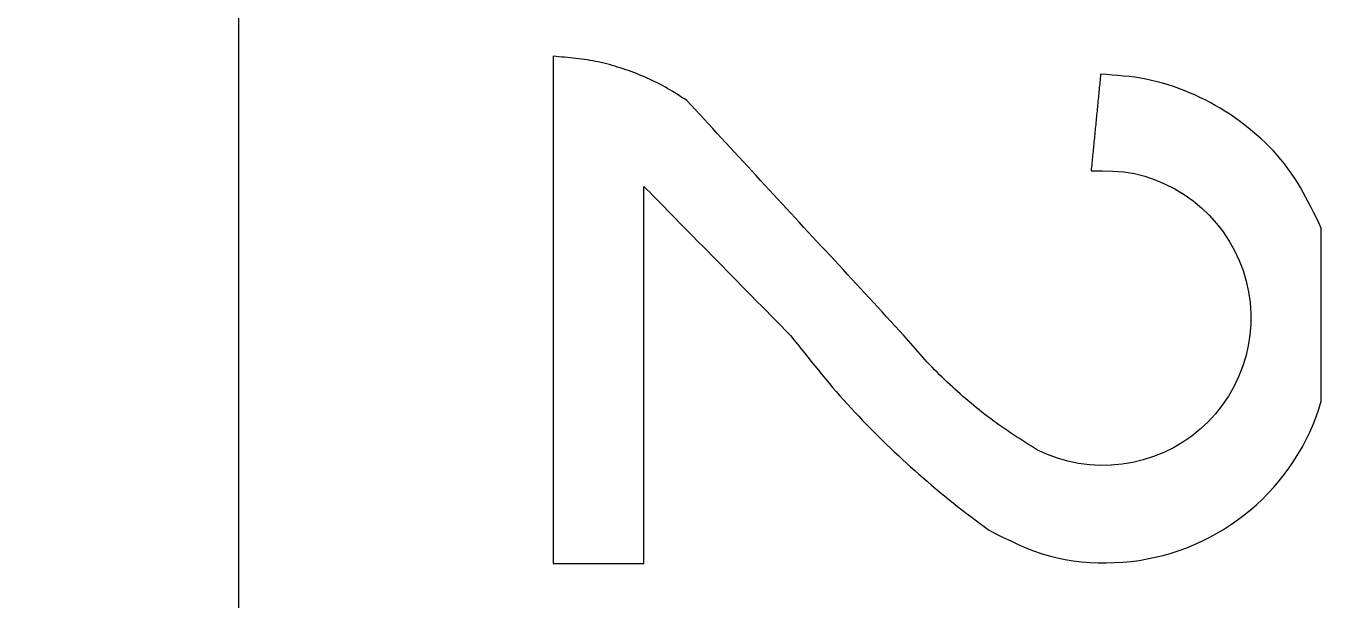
# Model space of a CAD drawing. Header units: millimetres. Extents: x 9328 to 11863, y 28633 to 29971.
# Drawn here: x 10189.888 to 10194.879, y 28812.934 to 28815.104 of the extents above; entities that cross this region are included whole.
import ezdxf

# ---------------------------------------------------------------- set-up
doc = ezdxf.new("R2010")
doc.units = ezdxf.units.MM
doc.linetypes.add('DASHED', pattern=[0])
doc.layers.add('dim_temp', color=161, linetype='Continuous', lineweight=9)
doc.layers.add('LP', color=7, linetype='Continuous', true_color=0xffffff)
doc.styles.add('_PUG_ERP', font='txt')
doc.dimstyles.new('_PUG_ERP', dxfattribs={"dimtxt": 8, "dimasz": 1.5, "dimexe": 0.5, "dimexo": 0.5, "dimgap": 0.5, "dimtad": 1, "dimtxsty": '_PUG_ERP', "dimblk": 'CLOSEDBLANK', "dimcen": 0, "dimclrd": 4, "dimclre": 4, "dimclrt": 3, "dimazin": 3, "dimtfac": 1, "dimtmove": 0, "dimatfit": 3, "dimldrblk": 'CLOSEDBLANK', "dimlwd": 9, "dimlwe": 9})

# ---------------------------------------------------------------- blocks, each defined once
blk = doc.blocks.new('*D1274')
at = {"layer": 'Defpoints', "color": 0}
for p in [(11099.4437, 28829.4611), (11104.4437, 28829.4611), (9349.4437, 28767.4611)]:
    blk.add_point(p, dxfattribs=at)
at = {"layer": 'dim_temp', "color": 4, "lineweight": 9}
blk.add_line((11099.9437, 28829.4611), (11117.5152, 28829.4611), dxfattribs=at)
at = {"layer": 'dim_temp', "color": 3, "lineweight": 18, "insert": (11111.2295, 28833.9611), "char_height": 8, "attachment_point": 5, "style": '_PUG_ERP'}
blk.add_mtext('62', dxfattribs=at)
blk = doc.blocks.new('_ClosedBlank')
blk = doc.blocks.new('*D1280')
at = {"layer": 'Defpoints', "color": 0}
for p in [(11099.4437, 28834.4611), (11099.4437, 28829.4611), (9349.4437, 28767.4611)]:
    blk.add_point(p, dxfattribs=at)
at = {"layer": 'dim_temp', "color": 4, "lineweight": 9}
blk.add_line((11099.4437, 28829.9611), (11099.4437, 28862.0087), dxfattribs=at)
at = {"layer": 'dim_temp', "color": 3, "lineweight": 18, "insert": (11094.9437, 28848.4849), "char_height": 8, "attachment_point": 5, "rotation": 90, "style": '_PUG_ERP'}
blk.add_mtext('1750', dxfattribs=at)

msp = doc.modelspace()

# ---------------------------------------------------------------- linework, layer by layer
at = {"layer": 'LP', "color": 5, "linetype": 'DASHED', "lineweight": 13, "ltscale": 1.77206}
msp.add_line((10190.6907, 28828.7141), (10190.6907, 28799.4611), dxfattribs=at)
at = {"layer": 'LP', "color": 155, "linetype": 'DASHED', "lineweight": 13, "ltscale": 1.77206}
for points in [[(10191.8823, 28814.9905), (10191.8823, 28814.9521), (10191.8823, 28814.9137), (10191.8823, 28814.8753), (10191.8823, 28814.837), (10191.8823, 28814.7986), (10191.8823, 28814.7602), (10191.8823, 28814.7218), (10191.8823, 28814.6834), (10191.8823, 28814.645), (10191.8823, 28814.6066), (10191.8823, 28814.5682), (10191.8823, 28814.5298), (10191.8823, 28814.4914), (10191.8823, 28814.4531), (10191.8823, 28814.4147), (10191.8823, 28814.3763), (10191.8823, 28814.3379), (10191.8823, 28814.2995), (10191.8823, 28814.2611), (10191.8823, 28814.2227), (10191.8823, 28814.1843), (10191.8823, 28814.1459), (10191.8823, 28814.1075), (10191.8823, 28814.0692), (10191.8823, 28814.0308), (10191.8823, 28813.9924), (10191.8823, 28813.954), (10191.8823, 28813.9156), (10191.8823, 28813.8772), (10191.8823, 28813.8388), (10191.8823, 28813.8004), (10191.8823, 28813.762), (10191.8823, 28813.7236), (10191.8823, 28813.6853), (10191.8823, 28813.6469), (10191.8823, 28813.6085), (10191.8823, 28813.5701), (10191.8823, 28813.5317), (10191.8823, 28813.4933), (10191.8823, 28813.4549), (10191.8823, 28813.4165), (10191.8823, 28813.3781), (10191.8823, 28813.3397), (10191.8823, 28813.3014), (10191.8823, 28813.263), (10191.8823, 28813.2246), (10191.8823, 28813.1862), (10191.8823, 28813.1478), (10191.8823, 28813.1094), (10191.8823, 28813.071)], [(10192.3882, 28814.8234), (10192.3791, 28814.8293), (10192.3701, 28814.8352), (10192.361, 28814.8411), (10192.3518, 28814.8469), (10192.3427, 28814.8526), (10192.3335, 28814.8583), (10192.3242, 28814.8638), (10192.3149, 28814.8693), (10192.3055, 28814.8746), (10192.296, 28814.8797), (10192.2864, 28814.8848), (10192.2768, 28814.8897), (10192.2671, 28814.8945), (10192.2574, 28814.8992), (10192.2476, 28814.9038), (10192.2377, 28814.9082), (10192.2278, 28814.9126), (10192.2178, 28814.9168), (10192.2078, 28814.9209), (10192.1978, 28814.9249), (10192.1877, 28814.9288), (10192.1775, 28814.9326), (10192.1674, 28814.9363), (10192.1572, 28814.9399), (10192.1469, 28814.9434), (10192.1366, 28814.9468), (10192.1263, 28814.95), (10192.116, 28814.9532), (10192.1056, 28814.9562), (10192.0952, 28814.959), (10192.0848, 28814.9618), (10192.0743, 28814.9644), (10192.0638, 28814.9668), (10192.0533, 28814.9691), (10192.0427, 28814.9713), (10192.0322, 28814.9733), (10192.0216, 28814.9751), (10192.0109, 28814.9768), (10192.0003, 28814.9784), (10191.9896, 28814.9799), (10191.9789, 28814.9813), (10191.9682, 28814.9825), (10191.9575, 28814.9837), (10191.9468, 28814.9848), (10191.9361, 28814.9859), (10191.9253, 28814.9869), (10191.9146, 28814.9878), (10191.9038, 28814.9887), (10191.8931, 28814.9896), (10191.8823, 28814.9905)], [(10192.3882, 28814.8234), (10192.3791, 28814.8293), (10192.3701, 28814.8352), (10192.361, 28814.8411), (10192.3518, 28814.8469), (10192.3427, 28814.8526), (10192.3335, 28814.8583), (10192.3242, 28814.8638), (10192.3149, 28814.8693), (10192.3055, 28814.8746), (10192.296, 28814.8797), (10192.2864, 28814.8848), (10192.2768, 28814.8897), (10192.2671, 28814.8945), (10192.2574, 28814.8992), (10192.2476, 28814.9038), (10192.2377, 28814.9082), (10192.2278, 28814.9126), (10192.2178, 28814.9168), (10192.2078, 28814.9209), (10192.1978, 28814.9249), (10192.1877, 28814.9288), (10192.1775, 28814.9326), (10192.1674, 28814.9363), (10192.1572, 28814.9399), (10192.1469, 28814.9434), (10192.1366, 28814.9468), (10192.1263, 28814.95), (10192.116, 28814.9532), (10192.1056, 28814.9562), (10192.0952, 28814.959), (10192.0848, 28814.9618), (10192.0743, 28814.9644), (10192.0638, 28814.9668), (10192.0533, 28814.9691), (10192.0427, 28814.9713), (10192.0322, 28814.9733), (10192.0216, 28814.9751), (10192.0109, 28814.9768), (10192.0003, 28814.9784), (10191.9896, 28814.9799), (10191.9789, 28814.9813), (10191.9682, 28814.9825), (10191.9575, 28814.9837), (10191.9468, 28814.9848), (10191.9361, 28814.9859), (10191.9253, 28814.9869), (10191.9146, 28814.9878), (10191.9038, 28814.9887), (10191.8931, 28814.9896), (10191.8823, 28814.9905)], [(10191.8823, 28814.9905), (10191.8823, 28814.9521), (10191.8823, 28814.9137), (10191.8823, 28814.8753), (10191.8823, 28814.837), (10191.8823, 28814.7986), (10191.8823, 28814.7602), (10191.8823, 28814.7218), (10191.8823, 28814.6834), (10191.8823, 28814.645), (10191.8823, 28814.6066), (10191.8823, 28814.5682), (10191.8823, 28814.5298), (10191.8823, 28814.4914), (10191.8823, 28814.4531), (10191.8823, 28814.4147), (10191.8823, 28814.3763), (10191.8823, 28814.3379), (10191.8823, 28814.2995), (10191.8823, 28814.2611), (10191.8823, 28814.2227), (10191.8823, 28814.1843), (10191.8823, 28814.1459), (10191.8823, 28814.1075), (10191.8823, 28814.0692), (10191.8823, 28814.0308), (10191.8823, 28813.9924), (10191.8823, 28813.954), (10191.8823, 28813.9156), (10191.8823, 28813.8772), (10191.8823, 28813.8388), (10191.8823, 28813.8004), (10191.8823, 28813.762), (10191.8823, 28813.7236), (10191.8823, 28813.6853), (10191.8823, 28813.6469), (10191.8823, 28813.6085), (10191.8823, 28813.5701), (10191.8823, 28813.5317), (10191.8823, 28813.4933), (10191.8823, 28813.4549), (10191.8823, 28813.4165), (10191.8823, 28813.3781), (10191.8823, 28813.3397), (10191.8823, 28813.3014), (10191.8823, 28813.263), (10191.8823, 28813.2246), (10191.8823, 28813.1862), (10191.8823, 28813.1478), (10191.8823, 28813.1094), (10191.8823, 28813.071)], [(10193.9554, 28814.9228), (10193.9547, 28814.9155), (10193.954, 28814.9081), (10193.9533, 28814.9008), (10193.9526, 28814.8935), (10193.9518, 28814.8862), (10193.9511, 28814.8789), (10193.9504, 28814.8716), (10193.9497, 28814.8642), (10193.9489, 28814.8569), (10193.9482, 28814.8496), (10193.9475, 28814.8423), (10193.9468, 28814.835), (10193.946, 28814.8277), (10193.9453, 28814.8203), (10193.9446, 28814.813), (10193.9439, 28814.8057), (10193.9432, 28814.7984), (10193.9424, 28814.7911), (10193.9417, 28814.7838), (10193.941, 28814.7764), (10193.9403, 28814.7691), (10193.9395, 28814.7618), (10193.9388, 28814.7545), (10193.9381, 28814.7472), (10193.9374, 28814.7399), (10193.9367, 28814.7325), (10193.9359, 28814.7252), (10193.9352, 28814.7179), (10193.9345, 28814.7106), (10193.9338, 28814.7033), (10193.933, 28814.696), (10193.9323, 28814.6886), (10193.9316, 28814.6813), (10193.9309, 28814.674), (10193.9302, 28814.6667), (10193.9294, 28814.6594), (10193.9287, 28814.6521), (10193.928, 28814.6447), (10193.9273, 28814.6374), (10193.9265, 28814.6301), (10193.9258, 28814.6228), (10193.9251, 28814.6155), (10193.9244, 28814.6082), (10193.9236, 28814.6008), (10193.9229, 28814.5935), (10193.9222, 28814.5862), (10193.9215, 28814.5789), (10193.9208, 28814.5716), (10193.92, 28814.5643), (10193.9193, 28814.5569)], [(10193.9554, 28814.9228), (10193.9547, 28814.9155), (10193.954, 28814.9081), (10193.9533, 28814.9008), (10193.9526, 28814.8935), (10193.9518, 28814.8862), (10193.9511, 28814.8789), (10193.9504, 28814.8716), (10193.9497, 28814.8642), (10193.9489, 28814.8569), (10193.9482, 28814.8496), (10193.9475, 28814.8423), (10193.9468, 28814.835), (10193.946, 28814.8277), (10193.9453, 28814.8203), (10193.9446, 28814.813), (10193.9439, 28814.8057), (10193.9432, 28814.7984), (10193.9424, 28814.7911), (10193.9417, 28814.7838), (10193.941, 28814.7764), (10193.9403, 28814.7691), (10193.9395, 28814.7618), (10193.9388, 28814.7545), (10193.9381, 28814.7472), (10193.9374, 28814.7399), (10193.9367, 28814.7325), (10193.9359, 28814.7252), (10193.9352, 28814.7179), (10193.9345, 28814.7106), (10193.9338, 28814.7033), (10193.933, 28814.696), (10193.9323, 28814.6886), (10193.9316, 28814.6813), (10193.9309, 28814.674), (10193.9302, 28814.6667), (10193.9294, 28814.6594), (10193.9287, 28814.6521), (10193.928, 28814.6447), (10193.9273, 28814.6374), (10193.9265, 28814.6301), (10193.9258, 28814.6228), (10193.9251, 28814.6155), (10193.9244, 28814.6082), (10193.9236, 28814.6008), (10193.9229, 28814.5935), (10193.9222, 28814.5862), (10193.9215, 28814.5789), (10193.9208, 28814.5716), (10193.92, 28814.5643), (10193.9193, 28814.5569)], [(10194.791, 28814.34), (10194.7816, 28814.3596), (10194.7722, 28814.3791), (10194.7626, 28814.3986), (10194.7529, 28814.418), (10194.743, 28814.4373), (10194.7329, 28814.4564), (10194.7225, 28814.4753), (10194.7118, 28814.494), (10194.7007, 28814.5124), (10194.6891, 28814.5305), (10194.6771, 28814.5484), (10194.6646, 28814.5659), (10194.6515, 28814.583), (10194.6379, 28814.5997), (10194.6238, 28814.6161), (10194.6093, 28814.6321), (10194.5943, 28814.6478), (10194.579, 28814.663), (10194.5632, 28814.6779), (10194.5471, 28814.6924), (10194.5306, 28814.7065), (10194.5139, 28814.7202), (10194.4968, 28814.7335), (10194.4795, 28814.7465), (10194.4619, 28814.759), (10194.444, 28814.7711), (10194.4259, 28814.7828), (10194.4075, 28814.7941), (10194.3888, 28814.8049), (10194.3699, 28814.8154), (10194.3508, 28814.8254), (10194.3314, 28814.8349), (10194.3118, 28814.8441), (10194.292, 28814.8528), (10194.2719, 28814.861), (10194.2517, 28814.8687), (10194.2313, 28814.8759), (10194.2107, 28814.8826), (10194.19, 28814.8888), (10194.1691, 28814.8944), (10194.1481, 28814.8994), (10194.127, 28814.9039), (10194.1058, 28814.9077), (10194.0845, 28814.911), (10194.0631, 28814.9137), (10194.0416, 28814.916), (10194.0201, 28814.918), (10193.9986, 28814.9197), (10193.977, 28814.9213), (10193.9554, 28814.9228)], [(10194.791, 28814.34), (10194.7816, 28814.3596), (10194.7722, 28814.3791), (10194.7626, 28814.3986), (10194.7529, 28814.418), (10194.743, 28814.4373), (10194.7329, 28814.4564), (10194.7225, 28814.4753), (10194.7118, 28814.494), (10194.7007, 28814.5124), (10194.6891, 28814.5305), (10194.6771, 28814.5484), (10194.6646, 28814.5659), (10194.6515, 28814.583), (10194.6379, 28814.5997), (10194.6238, 28814.6161), (10194.6093, 28814.6321), (10194.5943, 28814.6478), (10194.579, 28814.663), (10194.5632, 28814.6779), (10194.5471, 28814.6924), (10194.5306, 28814.7065), (10194.5139, 28814.7202), (10194.4968, 28814.7335), (10194.4795, 28814.7465), (10194.4619, 28814.759), (10194.444, 28814.7711), (10194.4259, 28814.7828), (10194.4075, 28814.7941), (10194.3888, 28814.8049), (10194.3699, 28814.8154), (10194.3508, 28814.8254), (10194.3314, 28814.8349), (10194.3118, 28814.8441), (10194.292, 28814.8528), (10194.2719, 28814.861), (10194.2517, 28814.8687), (10194.2313, 28814.8759), (10194.2107, 28814.8826), (10194.19, 28814.8888), (10194.1691, 28814.8944), (10194.1481, 28814.8994), (10194.127, 28814.9039), (10194.1058, 28814.9077), (10194.0845, 28814.911), (10194.0631, 28814.9137), (10194.0416, 28814.916), (10194.0201, 28814.918), (10193.9986, 28814.9197), (10193.977, 28814.9213), (10193.9554, 28814.9228)], [(10193.2102, 28813.9337), (10193.1938, 28813.9515), (10193.1773, 28813.9693), (10193.1609, 28813.9871), (10193.1444, 28814.0049), (10193.128, 28814.0227), (10193.1115, 28814.0405), (10193.0951, 28814.0583), (10193.0786, 28814.0761), (10193.0622, 28814.0939), (10193.0457, 28814.1117), (10193.0293, 28814.1295), (10193.0128, 28814.1473), (10192.9964, 28814.1651), (10192.9799, 28814.1829), (10192.9635, 28814.2007), (10192.9471, 28814.2185), (10192.9306, 28814.2363), (10192.9142, 28814.2541), (10192.8977, 28814.2719), (10192.8813, 28814.2897), (10192.8648, 28814.3075), (10192.8484, 28814.3253), (10192.8319, 28814.3431), (10192.8155, 28814.3609), (10192.7991, 28814.3787), (10192.7826, 28814.3965), (10192.7662, 28814.4143), (10192.7497, 28814.4321), (10192.7333, 28814.4499), (10192.7169, 28814.4677), (10192.7004, 28814.4854), (10192.684, 28814.5032), (10192.6675, 28814.521), (10192.6511, 28814.5388), (10192.6347, 28814.5566), (10192.6182, 28814.5744), (10192.6018, 28814.5922), (10192.5854, 28814.61), (10192.5689, 28814.6278), (10192.5525, 28814.6456), (10192.5361, 28814.6634), (10192.5196, 28814.6811), (10192.5032, 28814.6989), (10192.4868, 28814.7167), (10192.4703, 28814.7345), (10192.4539, 28814.7523), (10192.4375, 28814.7701), (10192.421, 28814.7878), (10192.4046, 28814.8056), (10192.3882, 28814.8234)], [(10193.2102, 28813.9337), (10193.1938, 28813.9515), (10193.1773, 28813.9693), (10193.1609, 28813.9871), (10193.1444, 28814.0049), (10193.128, 28814.0227), (10193.1115, 28814.0405), (10193.0951, 28814.0583), (10193.0786, 28814.0761), (10193.0622, 28814.0939), (10193.0457, 28814.1117), (10193.0293, 28814.1295), (10193.0128, 28814.1473), (10192.9964, 28814.1651), (10192.9799, 28814.1829), (10192.9635, 28814.2007), (10192.9471, 28814.2185), (10192.9306, 28814.2363), (10192.9142, 28814.2541), (10192.8977, 28814.2719), (10192.8813, 28814.2897), (10192.8648, 28814.3075), (10192.8484, 28814.3253), (10192.8319, 28814.3431), (10192.8155, 28814.3609), (10192.7991, 28814.3787), (10192.7826, 28814.3965), (10192.7662, 28814.4143), (10192.7497, 28814.4321), (10192.7333, 28814.4499), (10192.7169, 28814.4677), (10192.7004, 28814.4854), (10192.684, 28814.5032), (10192.6675, 28814.521), (10192.6511, 28814.5388), (10192.6347, 28814.5566), (10192.6182, 28814.5744), (10192.6018, 28814.5922), (10192.5854, 28814.61), (10192.5689, 28814.6278), (10192.5525, 28814.6456), (10192.5361, 28814.6634), (10192.5196, 28814.6811), (10192.5032, 28814.6989), (10192.4868, 28814.7167), (10192.4703, 28814.7345), (10192.4539, 28814.7523), (10192.4375, 28814.7701), (10192.421, 28814.7878), (10192.4046, 28814.8056), (10192.3882, 28814.8234)], [(10193.9193, 28814.5569), (10193.9606, 28814.5569), (10194.0018, 28814.5559), (10194.0427, 28814.5528), (10194.0832, 28814.5465), (10194.123, 28814.5365), (10194.162, 28814.5233), (10194.2, 28814.5071), (10194.2367, 28814.4884), (10194.2719, 28814.4671), (10194.3054, 28814.4434), (10194.3371, 28814.4172), (10194.3668, 28814.3887), (10194.3943, 28814.358), (10194.4195, 28814.3255), (10194.4423, 28814.2911), (10194.4624, 28814.2551), (10194.4799, 28814.2178), (10194.4945, 28814.1793), (10194.5063, 28814.1398), (10194.5151, 28814.0995), (10194.521, 28814.0587), (10194.5238, 28814.0176), (10194.5235, 28813.9763), (10194.5203, 28813.9352), (10194.514, 28813.8945), (10194.5047, 28813.8543), (10194.4925, 28813.815), (10194.4774, 28813.7766), (10194.4595, 28813.7395), (10194.4389, 28813.7037), (10194.4158, 28813.6696), (10194.3903, 28813.6374), (10194.3624, 28813.6071), (10194.3324, 28813.5789), (10194.3004, 28813.553), (10194.2666, 28813.5296), (10194.2311, 28813.5087), (10194.1942, 28813.4904), (10194.1561, 28813.475), (10194.1169, 28813.4624), (10194.0769, 28813.4527), (10194.0363, 28813.446), (10193.9953, 28813.4423), (10193.9541, 28813.4416), (10193.9129, 28813.4438), (10193.872, 28813.449), (10193.8316, 28813.4573), (10193.7922, 28813.469), (10193.7538, 28813.4837), (10193.7161, 28813.5001)], [(10193.9193, 28814.5569), (10193.9606, 28814.5569), (10194.0018, 28814.5559), (10194.0427, 28814.5528), (10194.0832, 28814.5465), (10194.123, 28814.5365), (10194.162, 28814.5233), (10194.2, 28814.5071), (10194.2367, 28814.4884), (10194.2719, 28814.4671), (10194.3054, 28814.4434), (10194.3371, 28814.4172), (10194.3668, 28814.3887), (10194.3943, 28814.358), (10194.4195, 28814.3255), (10194.4423, 28814.2911), (10194.4624, 28814.2551), (10194.4799, 28814.2178), (10194.4945, 28814.1793), (10194.5063, 28814.1398), (10194.5151, 28814.0995), (10194.521, 28814.0587), (10194.5238, 28814.0176), (10194.5235, 28813.9763), (10194.5203, 28813.9352), (10194.514, 28813.8945), (10194.5047, 28813.8543), (10194.4925, 28813.815), (10194.4774, 28813.7766), (10194.4595, 28813.7395), (10194.4389, 28813.7037), (10194.4158, 28813.6696), (10194.3903, 28813.6374), (10194.3624, 28813.6071), (10194.3324, 28813.5789), (10194.3004, 28813.553), (10194.2666, 28813.5296), (10194.2311, 28813.5087), (10194.1942, 28813.4904), (10194.1561, 28813.475), (10194.1169, 28813.4624), (10194.0769, 28813.4527), (10194.0363, 28813.446), (10193.9953, 28813.4423), (10193.9541, 28813.4416), (10193.9129, 28813.4438), (10193.872, 28813.449), (10193.8316, 28813.4573), (10193.7922, 28813.469), (10193.7538, 28813.4837), (10193.7161, 28813.5001)], [(10192.2256, 28814.4982), (10192.2367, 28814.4869), (10192.2478, 28814.4757), (10192.2589, 28814.4644), (10192.27, 28814.4531), (10192.2811, 28814.4418), (10192.2922, 28814.4305), (10192.3033, 28814.4192), (10192.3144, 28814.4079), (10192.3255, 28814.3967), (10192.3366, 28814.3854), (10192.3477, 28814.3741), (10192.3588, 28814.3628), (10192.3699, 28814.3515), (10192.3811, 28814.3402), (10192.3922, 28814.3289), (10192.4033, 28814.3177), (10192.4144, 28814.3064), (10192.4255, 28814.2951), (10192.4366, 28814.2838), (10192.4477, 28814.2725), (10192.4588, 28814.2612), (10192.4699, 28814.2499), (10192.481, 28814.2386), (10192.4921, 28814.2273), (10192.5033, 28814.216), (10192.5144, 28814.2048), (10192.5255, 28814.1935), (10192.5366, 28814.1822), (10192.5477, 28814.1709), (10192.5588, 28814.1596), (10192.5699, 28814.1483), (10192.581, 28814.137), (10192.5922, 28814.1257), (10192.6033, 28814.1144), (10192.6144, 28814.1031), (10192.6255, 28814.0918), (10192.6366, 28814.0805), (10192.6477, 28814.0692), (10192.6588, 28814.0579), (10192.67, 28814.0466), (10192.6811, 28814.0353), (10192.6922, 28814.024), (10192.7033, 28814.0127), (10192.7144, 28814.0014), (10192.7255, 28813.9901), (10192.7367, 28813.9789), (10192.7478, 28813.9676), (10192.7589, 28813.9563), (10192.77, 28813.945), (10192.7811, 28813.9337)], [(10192.2256, 28813.071), (10192.2256, 28813.0996), (10192.2256, 28813.1281), (10192.2256, 28813.1566), (10192.2256, 28813.1852), (10192.2256, 28813.2137), (10192.2256, 28813.2423), (10192.2256, 28813.2708), (10192.2256, 28813.2994), (10192.2256, 28813.3279), (10192.2256, 28813.3565), (10192.2256, 28813.385), (10192.2256, 28813.4135), (10192.2256, 28813.4421), (10192.2256, 28813.4706), (10192.2256, 28813.4992), (10192.2256, 28813.5277), (10192.2256, 28813.5563), (10192.2256, 28813.5848), (10192.2256, 28813.6133), (10192.2256, 28813.6419), (10192.2256, 28813.6704), (10192.2256, 28813.699), (10192.2256, 28813.7275), (10192.2256, 28813.7561), (10192.2256, 28813.7846), (10192.2256, 28813.8132), (10192.2256, 28813.8417), (10192.2256, 28813.8702), (10192.2256, 28813.8988), (10192.2256, 28813.9273), (10192.2256, 28813.9559), (10192.2256, 28813.9844), (10192.2256, 28814.013), (10192.2256, 28814.0415), (10192.2256, 28814.0701), (10192.2256, 28814.0986), (10192.2256, 28814.1271), (10192.2256, 28814.1557), (10192.2256, 28814.1842), (10192.2256, 28814.2128), (10192.2256, 28814.2413), (10192.2256, 28814.2699), (10192.2256, 28814.2984), (10192.2256, 28814.327), (10192.2256, 28814.3555), (10192.2256, 28814.384), (10192.2256, 28814.4126), (10192.2256, 28814.4411), (10192.2256, 28814.4697), (10192.2256, 28814.4982)], [(10192.2256, 28813.071), (10192.2256, 28813.0996), (10192.2256, 28813.1281), (10192.2256, 28813.1566), (10192.2256, 28813.1852), (10192.2256, 28813.2137), (10192.2256, 28813.2423), (10192.2256, 28813.2708), (10192.2256, 28813.2994), (10192.2256, 28813.3279), (10192.2256, 28813.3565), (10192.2256, 28813.385), (10192.2256, 28813.4135), (10192.2256, 28813.4421), (10192.2256, 28813.4706), (10192.2256, 28813.4992), (10192.2256, 28813.5277), (10192.2256, 28813.5563), (10192.2256, 28813.5848), (10192.2256, 28813.6133), (10192.2256, 28813.6419), (10192.2256, 28813.6704), (10192.2256, 28813.699), (10192.2256, 28813.7275), (10192.2256, 28813.7561), (10192.2256, 28813.7846), (10192.2256, 28813.8132), (10192.2256, 28813.8417), (10192.2256, 28813.8702), (10192.2256, 28813.8988), (10192.2256, 28813.9273), (10192.2256, 28813.9559), (10192.2256, 28813.9844), (10192.2256, 28814.013), (10192.2256, 28814.0415), (10192.2256, 28814.0701), (10192.2256, 28814.0986), (10192.2256, 28814.1271), (10192.2256, 28814.1557), (10192.2256, 28814.1842), (10192.2256, 28814.2128), (10192.2256, 28814.2413), (10192.2256, 28814.2699), (10192.2256, 28814.2984), (10192.2256, 28814.327), (10192.2256, 28814.3555), (10192.2256, 28814.384), (10192.2256, 28814.4126), (10192.2256, 28814.4411), (10192.2256, 28814.4697), (10192.2256, 28814.4982)], [(10192.2256, 28814.4982), (10192.2367, 28814.4869), (10192.2478, 28814.4757), (10192.2589, 28814.4644), (10192.27, 28814.4531), (10192.2811, 28814.4418), (10192.2922, 28814.4305), (10192.3033, 28814.4192), (10192.3144, 28814.4079), (10192.3255, 28814.3967), (10192.3366, 28814.3854), (10192.3477, 28814.3741), (10192.3588, 28814.3628), (10192.3699, 28814.3515), (10192.3811, 28814.3402), (10192.3922, 28814.3289), (10192.4033, 28814.3177), (10192.4144, 28814.3064), (10192.4255, 28814.2951), (10192.4366, 28814.2838), (10192.4477, 28814.2725), (10192.4588, 28814.2612), (10192.4699, 28814.2499), (10192.481, 28814.2386), (10192.4921, 28814.2273), (10192.5033, 28814.216), (10192.5144, 28814.2048), (10192.5255, 28814.1935), (10192.5366, 28814.1822), (10192.5477, 28814.1709), (10192.5588, 28814.1596), (10192.5699, 28814.1483), (10192.581, 28814.137), (10192.5922, 28814.1257), (10192.6033, 28814.1144), (10192.6144, 28814.1031), (10192.6255, 28814.0918), (10192.6366, 28814.0805), (10192.6477, 28814.0692), (10192.6588, 28814.0579), (10192.67, 28814.0466), (10192.6811, 28814.0353), (10192.6922, 28814.024), (10192.7033, 28814.0127), (10192.7144, 28814.0014), (10192.7255, 28813.9901), (10192.7367, 28813.9789), (10192.7478, 28813.9676), (10192.7589, 28813.9563), (10192.77, 28813.945), (10192.7811, 28813.9337)], [(10194.791, 28813.6847), (10194.791, 28813.6978), (10194.791, 28813.7109), (10194.791, 28813.7241), (10194.791, 28813.7372), (10194.791, 28813.7503), (10194.791, 28813.7634), (10194.791, 28813.7765), (10194.791, 28813.7896), (10194.791, 28813.8027), (10194.791, 28813.8158), (10194.791, 28813.8289), (10194.791, 28813.842), (10194.791, 28813.8551), (10194.791, 28813.8682), (10194.791, 28813.8813), (10194.791, 28813.8944), (10194.791, 28813.9075), (10194.791, 28813.9206), (10194.791, 28813.9337), (10194.791, 28813.9469), (10194.791, 28813.96), (10194.791, 28813.9731), (10194.791, 28813.9862), (10194.791, 28813.9993), (10194.791, 28814.0124), (10194.791, 28814.0255), (10194.791, 28814.0386), (10194.791, 28814.0517), (10194.791, 28814.0648), (10194.791, 28814.0779), (10194.791, 28814.091), (10194.791, 28814.1041), (10194.791, 28814.1172), (10194.791, 28814.1303), (10194.791, 28814.1434), (10194.791, 28814.1565), (10194.791, 28814.1696), (10194.791, 28814.1828), (10194.791, 28814.1959), (10194.791, 28814.209), (10194.791, 28814.2221), (10194.791, 28814.2352), (10194.791, 28814.2483), (10194.791, 28814.2614), (10194.791, 28814.2745), (10194.791, 28814.2876), (10194.791, 28814.3007), (10194.791, 28814.3138), (10194.791, 28814.3269), (10194.791, 28814.34)], [(10194.791, 28813.6847), (10194.791, 28813.6978), (10194.791, 28813.7109), (10194.791, 28813.7241), (10194.791, 28813.7372), (10194.791, 28813.7503), (10194.791, 28813.7634), (10194.791, 28813.7765), (10194.791, 28813.7896), (10194.791, 28813.8027), (10194.791, 28813.8158), (10194.791, 28813.8289), (10194.791, 28813.842), (10194.791, 28813.8551), (10194.791, 28813.8682), (10194.791, 28813.8813), (10194.791, 28813.8944), (10194.791, 28813.9075), (10194.791, 28813.9206), (10194.791, 28813.9337), (10194.791, 28813.9469), (10194.791, 28813.96), (10194.791, 28813.9731), (10194.791, 28813.9862), (10194.791, 28813.9993), (10194.791, 28814.0124), (10194.791, 28814.0255), (10194.791, 28814.0386), (10194.791, 28814.0517), (10194.791, 28814.0648), (10194.791, 28814.0779), (10194.791, 28814.091), (10194.791, 28814.1041), (10194.791, 28814.1172), (10194.791, 28814.1303), (10194.791, 28814.1434), (10194.791, 28814.1565), (10194.791, 28814.1696), (10194.791, 28814.1828), (10194.791, 28814.1959), (10194.791, 28814.209), (10194.791, 28814.2221), (10194.791, 28814.2352), (10194.791, 28814.2483), (10194.791, 28814.2614), (10194.791, 28814.2745), (10194.791, 28814.2876), (10194.791, 28814.3007), (10194.791, 28814.3138), (10194.791, 28814.3269), (10194.791, 28814.34)], [(10192.7811, 28813.9337), (10192.7942, 28813.9171), (10192.8073, 28813.9006), (10192.8204, 28813.884), (10192.8335, 28813.8675), (10192.8467, 28813.851), (10192.8599, 28813.8346), (10192.8732, 28813.8182), (10192.8865, 28813.8019), (10192.8999, 28813.7856), (10192.9134, 28813.7694), (10192.927, 28813.7533), (10192.9406, 28813.7372), (10192.9544, 28813.7213), (10192.9683, 28813.7054), (10192.9823, 28813.6897), (10192.9965, 28813.674), (10193.0107, 28813.6585), (10193.0251, 28813.643), (10193.0396, 28813.6277), (10193.0541, 28813.6124), (10193.0688, 28813.5973), (10193.0836, 28813.5822), (10193.0984, 28813.5672), (10193.1134, 28813.5524), (10193.1284, 28813.5375), (10193.1435, 28813.5228), (10193.1587, 28813.5082), (10193.174, 28813.4936), (10193.1894, 28813.4791), (10193.2048, 28813.4647), (10193.2203, 28813.4504), (10193.2359, 28813.4362), (10193.2516, 28813.4221), (10193.2674, 28813.4081), (10193.2832, 28813.3942), (10193.2992, 28813.3804), (10193.3152, 28813.3667), (10193.3313, 28813.3531), (10193.3475, 28813.3396), (10193.3638, 28813.3262), (10193.3803, 28813.313), (10193.3968, 28813.2999), (10193.4133, 28813.2868), (10193.43, 28813.2739), (10193.4467, 28813.261), (10193.4635, 28813.2483), (10193.4803, 28813.2355), (10193.4971, 28813.2228), (10193.514, 28813.2101), (10193.5309, 28813.1975)], [(10192.7811, 28813.9337), (10192.7942, 28813.9171), (10192.8073, 28813.9006), (10192.8204, 28813.884), (10192.8335, 28813.8675), (10192.8467, 28813.851), (10192.8599, 28813.8346), (10192.8732, 28813.8182), (10192.8865, 28813.8019), (10192.8999, 28813.7856), (10192.9134, 28813.7694), (10192.927, 28813.7533), (10192.9406, 28813.7372), (10192.9544, 28813.7213), (10192.9683, 28813.7054), (10192.9823, 28813.6897), (10192.9965, 28813.674), (10193.0107, 28813.6585), (10193.0251, 28813.643), (10193.0396, 28813.6277), (10193.0541, 28813.6124), (10193.0688, 28813.5973), (10193.0836, 28813.5822), (10193.0984, 28813.5672), (10193.1134, 28813.5524), (10193.1284, 28813.5375), (10193.1435, 28813.5228), (10193.1587, 28813.5082), (10193.174, 28813.4936), (10193.1894, 28813.4791), (10193.2048, 28813.4647), (10193.2203, 28813.4504), (10193.2359, 28813.4362), (10193.2516, 28813.4221), (10193.2674, 28813.4081), (10193.2832, 28813.3942), (10193.2992, 28813.3804), (10193.3152, 28813.3667), (10193.3313, 28813.3531), (10193.3475, 28813.3396), (10193.3638, 28813.3262), (10193.3803, 28813.313), (10193.3968, 28813.2999), (10193.4133, 28813.2868), (10193.43, 28813.2739), (10193.4467, 28813.261), (10193.4635, 28813.2483), (10193.4803, 28813.2355), (10193.4971, 28813.2228), (10193.514, 28813.2101), (10193.5309, 28813.1975)], [(10193.7161, 28813.5001), (10193.7047, 28813.5072), (10193.6934, 28813.5143), (10193.682, 28813.5215), (10193.6707, 28813.5286), (10193.6594, 28813.5358), (10193.6481, 28813.5431), (10193.6369, 28813.5503), (10193.6257, 28813.5577), (10193.6145, 28813.565), (10193.6034, 28813.5725), (10193.5923, 28813.58), (10193.5813, 28813.5876), (10193.5704, 28813.5953), (10193.5595, 28813.6031), (10193.5487, 28813.611), (10193.5379, 28813.6189), (10193.5272, 28813.627), (10193.5166, 28813.6352), (10193.5061, 28813.6434), (10193.4956, 28813.6517), (10193.4852, 28813.6602), (10193.4748, 28813.6686), (10193.4645, 28813.6772), (10193.4542, 28813.6858), (10193.444, 28813.6946), (10193.4339, 28813.7033), (10193.4238, 28813.7122), (10193.4138, 28813.7211), (10193.4038, 28813.73), (10193.3939, 28813.739), (10193.3841, 28813.7481), (10193.3743, 28813.7573), (10193.3646, 28813.7665), (10193.3549, 28813.7758), (10193.3454, 28813.7852), (10193.3359, 28813.7946), (10193.3264, 28813.8041), (10193.3171, 28813.8137), (10193.3078, 28813.8234), (10193.2986, 28813.8331), (10193.2895, 28813.8429), (10193.2805, 28813.8528), (10193.2716, 28813.8628), (10193.2627, 28813.8728), (10193.2539, 28813.8829), (10193.2451, 28813.893), (10193.2363, 28813.9031), (10193.2276, 28813.9133), (10193.2189, 28813.9235), (10193.2102, 28813.9337)], [(10193.7161, 28813.5001), (10193.7047, 28813.5072), (10193.6934, 28813.5143), (10193.682, 28813.5215), (10193.6707, 28813.5286), (10193.6594, 28813.5358), (10193.6481, 28813.5431), (10193.6369, 28813.5503), (10193.6257, 28813.5577), (10193.6145, 28813.565), (10193.6034, 28813.5725), (10193.5923, 28813.58), (10193.5813, 28813.5876), (10193.5704, 28813.5953), (10193.5595, 28813.6031), (10193.5487, 28813.611), (10193.5379, 28813.6189), (10193.5272, 28813.627), (10193.5166, 28813.6352), (10193.5061, 28813.6434), (10193.4956, 28813.6517), (10193.4852, 28813.6602), (10193.4748, 28813.6686), (10193.4645, 28813.6772), (10193.4542, 28813.6858), (10193.444, 28813.6946), (10193.4339, 28813.7033), (10193.4238, 28813.7122), (10193.4138, 28813.7211), (10193.4038, 28813.73), (10193.3939, 28813.739), (10193.3841, 28813.7481), (10193.3743, 28813.7573), (10193.3646, 28813.7665), (10193.3549, 28813.7758), (10193.3454, 28813.7852), (10193.3359, 28813.7946), (10193.3264, 28813.8041), (10193.3171, 28813.8137), (10193.3078, 28813.8234), (10193.2986, 28813.8331), (10193.2895, 28813.8429), (10193.2805, 28813.8528), (10193.2716, 28813.8628), (10193.2627, 28813.8728), (10193.2539, 28813.8829), (10193.2451, 28813.893), (10193.2363, 28813.9031), (10193.2276, 28813.9133), (10193.2189, 28813.9235), (10193.2102, 28813.9337)], [(10193.5309, 28813.1975), (10193.5589, 28813.1833), (10193.5869, 28813.1693), (10193.6151, 28813.1557), (10193.6435, 28813.1427), (10193.6721, 28813.1304), (10193.7011, 28813.1191), (10193.7304, 28813.1088), (10193.7602, 28813.0999), (10193.7904, 28813.0924), (10193.821, 28813.0861), (10193.8519, 28813.0811), (10193.883, 28813.0774), (10193.9142, 28813.0748), (10193.9455, 28813.0733), (10193.9767, 28813.073), (10194.008, 28813.0737), (10194.0392, 28813.0755), (10194.0702, 28813.0785), (10194.1011, 28813.0825), (10194.1319, 28813.0876), (10194.1624, 28813.0939), (10194.1926, 28813.1014), (10194.2226, 28813.1099), (10194.2523, 28813.1195), (10194.2815, 28813.1303), (10194.3104, 28813.1421), (10194.3388, 28813.1549), (10194.3668, 28813.1688), (10194.3942, 28813.1837), (10194.421, 28813.1996), (10194.4473, 28813.2165), (10194.4729, 28813.2343), (10194.4978, 28813.253), (10194.5221, 28813.2726), (10194.5456, 28813.2931), (10194.5683, 28813.3145), (10194.5902, 28813.3367), (10194.6113, 28813.3596), (10194.6315, 28813.3834), (10194.6509, 28813.4078), (10194.6694, 28813.4329), (10194.687, 28813.4588), (10194.7036, 28813.4852), (10194.7193, 28813.5122), (10194.734, 28813.5398), (10194.7476, 28813.5679), (10194.76, 28813.5965), (10194.7714, 28813.6256), (10194.7816, 28813.655), (10194.791, 28813.6847)], [(10193.5309, 28813.1975), (10193.5589, 28813.1833), (10193.5869, 28813.1693), (10193.6151, 28813.1557), (10193.6435, 28813.1427), (10193.6721, 28813.1304), (10193.7011, 28813.1191), (10193.7304, 28813.1088), (10193.7602, 28813.0999), (10193.7904, 28813.0924), (10193.821, 28813.0861), (10193.8519, 28813.0811), (10193.883, 28813.0774), (10193.9142, 28813.0748), (10193.9455, 28813.0733), (10193.9767, 28813.073), (10194.008, 28813.0737), (10194.0392, 28813.0755), (10194.0702, 28813.0785), (10194.1011, 28813.0825), (10194.1319, 28813.0876), (10194.1624, 28813.0939), (10194.1926, 28813.1014), (10194.2226, 28813.1099), (10194.2523, 28813.1195), (10194.2815, 28813.1303), (10194.3104, 28813.1421), (10194.3388, 28813.1549), (10194.3668, 28813.1688), (10194.3942, 28813.1837), (10194.421, 28813.1996), (10194.4473, 28813.2165), (10194.4729, 28813.2343), (10194.4978, 28813.253), (10194.5221, 28813.2726), (10194.5456, 28813.2931), (10194.5683, 28813.3145), (10194.5902, 28813.3367), (10194.6113, 28813.3596), (10194.6315, 28813.3834), (10194.6509, 28813.4078), (10194.6694, 28813.4329), (10194.687, 28813.4588), (10194.7036, 28813.4852), (10194.7193, 28813.5122), (10194.734, 28813.5398), (10194.7476, 28813.5679), (10194.76, 28813.5965), (10194.7714, 28813.6256), (10194.7816, 28813.655), (10194.791, 28813.6847)], [(10191.8823, 28813.071), (10191.8892, 28813.071), (10191.896, 28813.071), (10191.9029, 28813.071), (10191.9097, 28813.071), (10191.9166, 28813.071), (10191.9235, 28813.071), (10191.9303, 28813.071), (10191.9372, 28813.071), (10191.944, 28813.071), (10191.9509, 28813.071), (10191.9578, 28813.071), (10191.9646, 28813.071), (10191.9715, 28813.071), (10191.9783, 28813.071), (10191.9852, 28813.071), (10191.9921, 28813.071), (10191.9989, 28813.071), (10192.0058, 28813.071), (10192.0126, 28813.071), (10192.0195, 28813.071), (10192.0264, 28813.071), (10192.0332, 28813.071), (10192.0401, 28813.071), (10192.047, 28813.071), (10192.0538, 28813.071), (10192.0607, 28813.071), (10192.0676, 28813.071), (10192.0744, 28813.071), (10192.0813, 28813.071), (10192.0882, 28813.071), (10192.095, 28813.071), (10192.1019, 28813.071), (10192.1088, 28813.071), (10192.1156, 28813.071), (10192.1225, 28813.071), (10192.1294, 28813.071), (10192.1362, 28813.071), (10192.1431, 28813.071), (10192.15, 28813.071), (10192.1569, 28813.071), (10192.1637, 28813.071), (10192.1706, 28813.071), (10192.1775, 28813.071), (10192.1843, 28813.071), (10192.1912, 28813.071), (10192.1981, 28813.071), (10192.205, 28813.071), (10192.2118, 28813.071), (10192.2187, 28813.071), (10192.2256, 28813.071)], [(10191.8823, 28813.071), (10191.8892, 28813.071), (10191.896, 28813.071), (10191.9029, 28813.071), (10191.9097, 28813.071), (10191.9166, 28813.071), (10191.9235, 28813.071), (10191.9303, 28813.071), (10191.9372, 28813.071), (10191.944, 28813.071), (10191.9509, 28813.071), (10191.9578, 28813.071), (10191.9646, 28813.071), (10191.9715, 28813.071), (10191.9783, 28813.071), (10191.9852, 28813.071), (10191.9921, 28813.071), (10191.9989, 28813.071), (10192.0058, 28813.071), (10192.0126, 28813.071), (10192.0195, 28813.071), (10192.0264, 28813.071), (10192.0332, 28813.071), (10192.0401, 28813.071), (10192.047, 28813.071), (10192.0538, 28813.071), (10192.0607, 28813.071), (10192.0676, 28813.071), (10192.0744, 28813.071), (10192.0813, 28813.071), (10192.0882, 28813.071), (10192.095, 28813.071), (10192.1019, 28813.071), (10192.1088, 28813.071), (10192.1156, 28813.071), (10192.1225, 28813.071), (10192.1294, 28813.071), (10192.1362, 28813.071), (10192.1431, 28813.071), (10192.15, 28813.071), (10192.1569, 28813.071), (10192.1637, 28813.071), (10192.1706, 28813.071), (10192.1775, 28813.071), (10192.1843, 28813.071), (10192.1912, 28813.071), (10192.1981, 28813.071), (10192.205, 28813.071), (10192.2118, 28813.071), (10192.2187, 28813.071), (10192.2256, 28813.071)]]:
    msp.add_lwpolyline(points, dxfattribs=at)

# ---------------------------------------------------------------- dimensions: what is measured, and where the dimension line sits
at = {"layer": 'dim_temp', "lineweight": 18}
for offset, dtype, picture, middle in [((0, 5), 1, '*D1280', (11094.9437, 28848.4849)), ((5, 0), 0, '*D1274', (11111.2295, 28833.9611))]:
    dim = msp.add_ordinate_dim(feature_location=(11099.4437, 28829.4611), offset=offset, dtype=dtype, origin=(9349.4437, 28767.4611), dimstyle='_PUG_ERP', dxfattribs=at)
    dim.commit()
    dim.dimension.update_dxf_attribs({"geometry": picture, "text_midpoint": middle})

doc.saveas('drawing.dxf')
